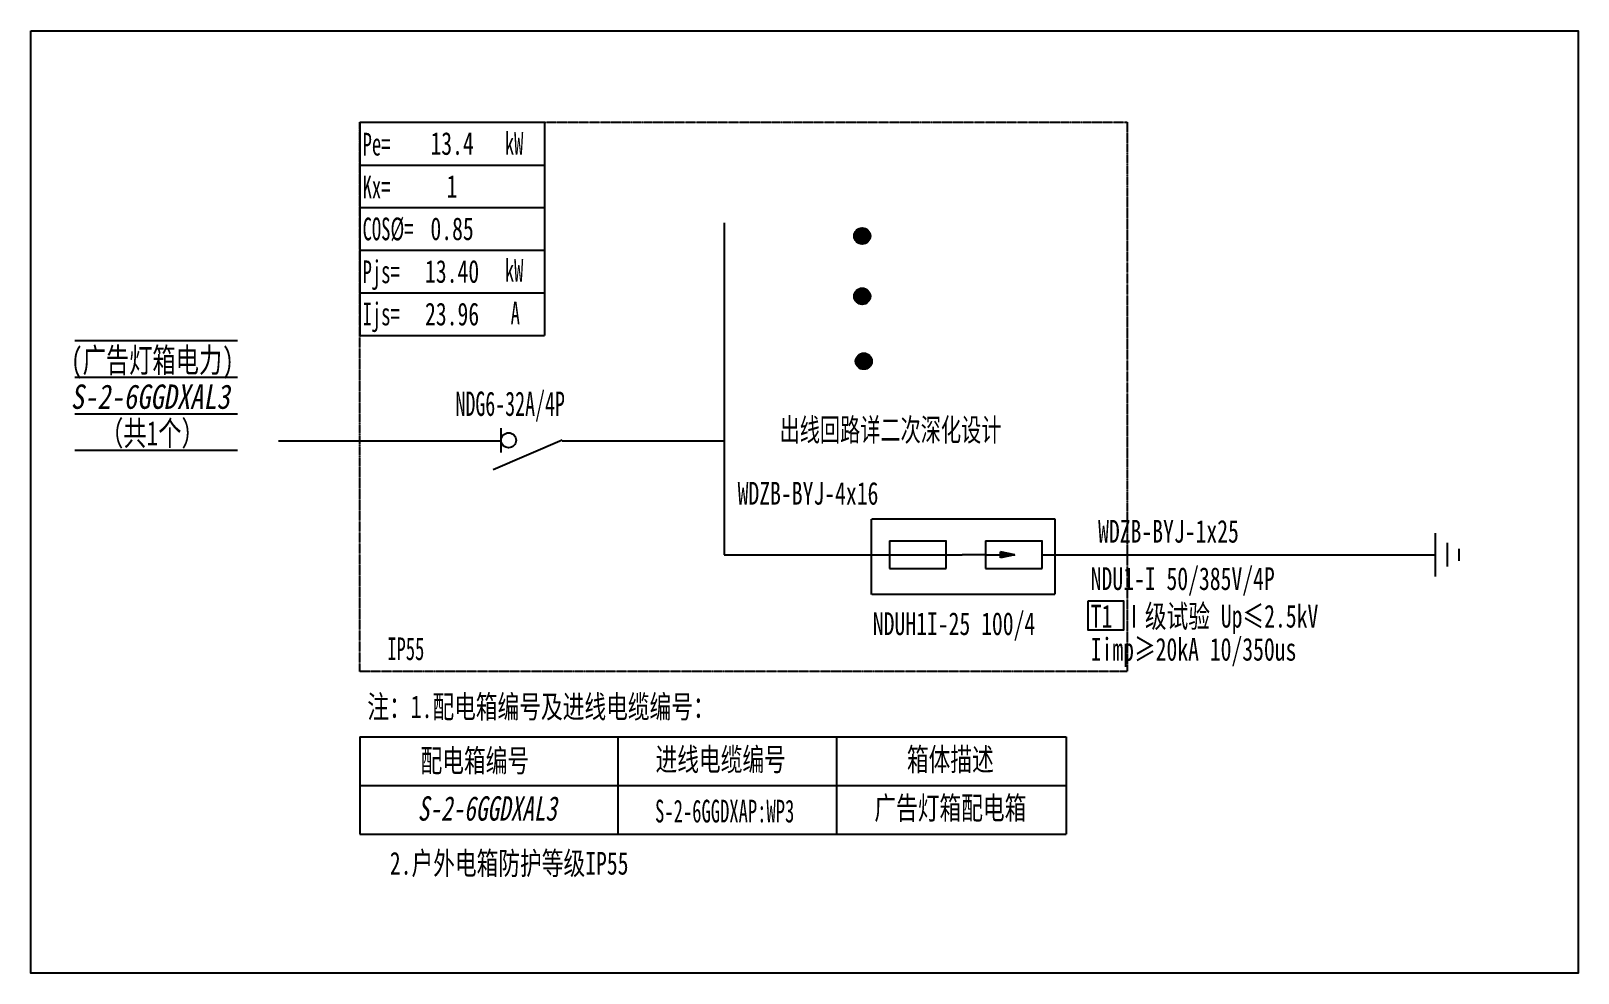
# Model space of a CAD drawing. Extents: x 323666 to 326128, y 356901 to 358400.
import ezdxf
from ezdxf.enums import TextEntityAlignment as Align

# ---------------------------------------------------------------- set-up
doc = ezdxf.new("R2010")
doc.units = 0
doc.header["$MEASUREMENT"] = 0
doc.linetypes.add('DASH', pattern=[0.35, 0.25, -0.1])
doc.linetypes.add('DASHED2', pattern=[0.375, 0.25, -0.125])
for name, color, linetype in [('D_E_Eqpm(强电设备)', 100, 'Continuous'), ('D_E_Eqpm（强电设备）', 100, 'Continuous'), ('D_E_Text(强电文字)', 51, 'Continuous'), ('D_E_Text（强电文字）', 51, 'Continuous'), ('D_E_Wire(强电线缆)', 10, 'Continuous'), ('D_E_Wire（强电线缆）', 10, 'Continuous'), ('D_T_TableDim（表格尺寸）', 255, 'Continuous'), ('E_E_Text（强电文字）', 51, 'Continuous'), ('E_E_Wire（强电线缆）', 10, 'Continuous'), ('E_T_TableDim（表格尺寸）', 255, 'Continuous'), ('系统图', 220, 'Continuous')]:
    doc.layers.add(name, color=color, linetype=linetype)
doc.styles.add('电气', font='', dxfattribs={"width": 0.7})
doc.styles.add('电气箱', font='simhei.ttf', dxfattribs={"width": 0.8, "oblique": 10})
doc.styles.get('电气').set_extended_font_data('SimSun')

msp = doc.modelspace()

# ---------------------------------------------------------------- linework, layer by layer
at = {"linetype": 'DASHED2', "elevation": 0}
msp.add_lwpolyline([(325003.6, 357623.5), (325295.6, 357623.5), (325295.6, 357503.2), (325003.6, 357503.2)], close=True, dxfattribs=at)
at = {"layer": 'D_E_Eqpm(强电设备)'}
for p, q in [((325032.1, 357588.5), (325123, 357588.5)), ((325032.1, 357588.5), (325032.1, 357544.5)), ((325122.7, 357544.5), (325122.7, 357588.5)), ((325184.8, 357588.5), (325275.6, 357588.5)), ((325184.8, 357588.5), (325184.8, 357544.5)), ((325275.4, 357544.5), (325275.4, 357588.5)), ((325184.8, 357566.5), (325148.1, 357566.5)), ((325184.8, 357566.5), (325231.9, 357566.5)), ((325231.9, 357566.5), (325209.1, 357571.2)), ((325209.1, 357561.8), (325209.1, 357571.2)), ((325231.9, 357566.5), (325209.1, 357561.8)), ((325032.1, 357544.5), (325122.7, 357544.5)), ((325184.8, 357544.5), (325275.4, 357544.5))]:
    msp.add_line(p, q, dxfattribs=at)
msp.add_solid([(325209.1, 357561.8), (325231.9, 357566.5), (325209.1, 357571.2)], dxfattribs=at)
at = {"layer": 'D_E_Eqpm（强电设备）'}
for p, q in [((324414.2, 357729.3), (324414.2, 357768.1)), ((324511.1, 357748.7), (324401.7, 357701.8))]:
    msp.add_line(p, q, dxfattribs=at)
msp.add_circle((324426.1, 357748.7), 11.9, dxfattribs=at)
at = {"layer": 'D_E_Text（强电文字）', "elevation": 0}
msp.add_lwpolyline([(325348.4, 357493.1), (325404.6, 357493.1), (325404.6, 357446.8), (325348.4, 357446.8)], close=True, dxfattribs=at)
at = {"layer": 'D_E_Wire(强电线缆)'}
msp.add_line((324060.2, 357747.6), (324414.2, 357747.6), dxfattribs=at)
at = {"layer": 'D_E_Wire（强电线缆）'}
for p, q in [((325901.2, 357532.1), (325901.2, 357601.1)), ((325920, 357547.7), (325920, 357585.4)), ((324768.9, 357566.5), (325148.1, 357566.5)), ((325275.4, 357566.5), (325901.2, 357566.5)), ((325938.8, 357557.1), (325938.8, 357576))]:
    msp.add_line(p, q, dxfattribs=at)
for centre in [(324988.9, 358073.7), (324988.9, 357977.9), (324991.3, 357874.5)]:
    msp.add_circle(centre, 12.9, dxfattribs=at)
at = {"layer": 'D_E_Wire（强电线缆）', "linetype": 'Continuous'}
for points in [[(324976.1, 358071.7), (324976, 358073.7), (324976.1, 358075.7)], [(324976.6, 358069.7), (324976.1, 358075.7), (324976.6, 358077.7)], [(324976.1, 358071.7), (324976.1, 358075.7), (324976.6, 358069.7)], [(324977.4, 358067.8), (324976.6, 358077.7), (324977.4, 358079.5)], [(324976.6, 358069.7), (324976.6, 358077.7), (324977.4, 358067.8)], [(324978.4, 358066.1), (324977.4, 358079.5), (324978.4, 358081.3)], [(324977.4, 358067.8), (324977.4, 358079.5), (324978.4, 358066.1)], [(324979.8, 358064.5), (324978.4, 358081.3), (324979.8, 358082.8)], [(324978.4, 358066.1), (324978.4, 358081.3), (324979.8, 358064.5)], [(324981.3, 358063.2), (324979.8, 358082.8), (324981.3, 358084.1)], [(324979.8, 358064.5), (324979.8, 358082.8), (324981.3, 358063.2)], [(324983, 358062.2), (324981.3, 358084.1), (324983, 358085.2)], [(324981.3, 358063.2), (324981.3, 358084.1), (324983, 358062.2)], [(324984.9, 358061.4), (324983, 358085.2), (324984.9, 358086)], [(324983, 358062.2), (324983, 358085.2), (324984.9, 358061.4)], [(324986.9, 358060.9), (324984.9, 358086), (324986.9, 358086.4)], [(324984.9, 358061.4), (324984.9, 358086), (324986.9, 358060.9)], [(324988.9, 358060.8), (324986.9, 358086.4), (324988.9, 358086.6)], [(324986.9, 358060.9), (324986.9, 358086.4), (324988.9, 358060.8)], [(324988.9, 358060.8), (324988.9, 358086.6), (324990.9, 358060.9)], [(324990.9, 358060.9), (324988.9, 358086.6), (324990.9, 358086.4)], [(324990.9, 358060.9), (324990.9, 358086.4), (324992.9, 358061.4)], [(324992.9, 358061.4), (324990.9, 358086.4), (324992.9, 358086)], [(324992.9, 358061.4), (324992.9, 358086), (324994.8, 358062.2)], [(324994.8, 358062.2), (324992.9, 358086), (324994.8, 358085.2)], [(324994.8, 358062.2), (324994.8, 358085.2), (324996.5, 358063.2)], [(324996.5, 358063.2), (324994.8, 358085.2), (324996.5, 358084.1)], [(324996.5, 358063.2), (324996.5, 358084.1), (324998, 358064.5)], [(324998, 358064.5), (324996.5, 358084.1), (324998, 358082.8)], [(324998, 358064.5), (324998, 358082.8), (324999.3, 358066.1)], [(324999.3, 358066.1), (324998, 358082.8), (324999.3, 358081.3)], [(324999.3, 358066.1), (324999.3, 358081.3), (325000.4, 358067.8)], [(325000.4, 358067.8), (324999.3, 358081.3), (325000.4, 358079.5)], [(325000.4, 358067.8), (325000.4, 358079.5), (325001.2, 358069.7)], [(325001.2, 358069.7), (325000.4, 358079.5), (325001.2, 358077.7)], [(325001.2, 358069.7), (325001.2, 358077.7), (325001.7, 358071.7)], [(325001.7, 358071.7), (325001.2, 358077.7), (325001.7, 358075.7)], [(325001.7, 358071.7), (325001.7, 358075.7), (325001.8, 358073.7)], [(324976.1, 357975.9), (324976, 357977.9), (324976.1, 357980)], [(324976.6, 357974), (324976.1, 357980), (324976.6, 357981.9)], [(324976.1, 357975.9), (324976.1, 357980), (324976.6, 357974)], [(324977.4, 357972.1), (324976.6, 357981.9), (324977.4, 357983.8)], [(324976.6, 357974), (324976.6, 357981.9), (324977.4, 357972.1)], [(324978.4, 357970.3), (324977.4, 357983.8), (324978.4, 357985.5)], [(324977.4, 357972.1), (324977.4, 357983.8), (324978.4, 357970.3)], [(324979.8, 357968.8), (324978.4, 357985.5), (324979.8, 357987.1)], [(324978.4, 357970.3), (324978.4, 357985.5), (324979.8, 357968.8)], [(324981.3, 357967.5), (324979.8, 357987.1), (324981.3, 357988.4)], [(324979.8, 357968.8), (324979.8, 357987.1), (324981.3, 357967.5)], [(324983, 357966.4), (324981.3, 357988.4), (324983, 357989.5)], [(324981.3, 357967.5), (324981.3, 357988.4), (324983, 357966.4)], [(324984.9, 357965.7), (324983, 357989.5), (324984.9, 357990.2)], [(324983, 357966.4), (324983, 357989.5), (324984.9, 357965.7)], [(324986.9, 357965.2), (324984.9, 357990.2), (324986.9, 357990.7)], [(324984.9, 357965.7), (324984.9, 357990.2), (324986.9, 357965.2)], [(324988.9, 357965), (324986.9, 357990.7), (324988.9, 357990.9)], [(324986.9, 357965.2), (324986.9, 357990.7), (324988.9, 357965)], [(324988.9, 357965), (324988.9, 357990.9), (324990.9, 357965.2)], [(324990.9, 357965.2), (324988.9, 357990.9), (324990.9, 357990.7)], [(324990.9, 357965.2), (324990.9, 357990.7), (324992.9, 357965.7)], [(324992.9, 357965.7), (324990.9, 357990.7), (324992.9, 357990.2)], [(324992.9, 357965.7), (324992.9, 357990.2), (324994.8, 357966.4)], [(324994.8, 357966.4), (324992.9, 357990.2), (324994.8, 357989.5)], [(324994.8, 357966.4), (324994.8, 357989.5), (324996.5, 357967.5)], [(324996.5, 357967.5), (324994.8, 357989.5), (324996.5, 357988.4)], [(324996.5, 357967.5), (324996.5, 357988.4), (324998, 357968.8)], [(324998, 357968.8), (324996.5, 357988.4), (324998, 357987.1)], [(324998, 357968.8), (324998, 357987.1), (324999.3, 357970.3)], [(324999.3, 357970.3), (324998, 357987.1), (324999.3, 357985.5)], [(324999.3, 357970.3), (324999.3, 357985.5), (325000.4, 357972.1)], [(325000.4, 357972.1), (324999.3, 357985.5), (325000.4, 357983.8)], [(325000.4, 357972.1), (325000.4, 357983.8), (325001.2, 357974)], [(325001.2, 357974), (325000.4, 357983.8), (325001.2, 357981.9)], [(325001.2, 357974), (325001.2, 357981.9), (325001.7, 357975.9)], [(325001.7, 357975.9), (325001.2, 357981.9), (325001.7, 357980)], [(325001.7, 357975.9), (325001.7, 357980), (325001.8, 357977.9)], [(324978.6, 357872.5), (324978.4, 357874.5), (324978.6, 357876.6)], [(324979, 357870.6), (324978.6, 357876.6), (324979, 357878.5)], [(324978.6, 357872.5), (324978.6, 357876.6), (324979, 357870.6)], [(324979.8, 357868.7), (324979, 357878.5), (324979.8, 357880.4)], [(324979, 357870.6), (324979, 357878.5), (324979.8, 357868.7)], [(324980.9, 357866.9), (324979.8, 357880.4), (324980.9, 357882.1)], [(324979.8, 357868.7), (324979.8, 357880.4), (324980.9, 357866.9)], [(324982.2, 357865.4), (324980.9, 357882.1), (324982.2, 357883.7)], [(324980.9, 357866.9), (324980.9, 357882.1), (324982.2, 357865.4)], [(324983.7, 357864.1), (324982.2, 357883.7), (324983.7, 357885)], [(324982.2, 357865.4), (324982.2, 357883.7), (324983.7, 357864.1)], [(324985.5, 357863), (324983.7, 357885), (324985.5, 357886.1)], [(324983.7, 357864.1), (324983.7, 357885), (324985.5, 357863)], [(324987.3, 357862.3), (324985.5, 357886.1), (324987.3, 357886.8)], [(324985.5, 357863), (324985.5, 357886.1), (324987.3, 357862.3)], [(324989.3, 357861.8), (324987.3, 357886.8), (324989.3, 357887.3)], [(324987.3, 357862.3), (324987.3, 357886.8), (324989.3, 357861.8)], [(324991.3, 357861.6), (324989.3, 357887.3), (324991.3, 357887.5)], [(324989.3, 357861.8), (324989.3, 357887.3), (324991.3, 357861.6)], [(324991.3, 357861.6), (324991.3, 357887.5), (324993.4, 357861.8)], [(324993.4, 357861.8), (324991.3, 357887.5), (324993.4, 357887.3)], [(324993.4, 357861.8), (324993.4, 357887.3), (324995.3, 357862.3)], [(324995.3, 357862.3), (324993.4, 357887.3), (324995.3, 357886.8)], [(324995.3, 357862.3), (324995.3, 357886.8), (324997.2, 357863)], [(324997.2, 357863), (324995.3, 357886.8), (324997.2, 357886.1)], [(324997.2, 357863), (324997.2, 357886.1), (324998.9, 357864.1)], [(324998.9, 357864.1), (324997.2, 357886.1), (324998.9, 357885)], [(324998.9, 357864.1), (324998.9, 357885), (325000.5, 357865.4)], [(325000.5, 357865.4), (324998.9, 357885), (325000.5, 357883.7)], [(325000.5, 357865.4), (325000.5, 357883.7), (325001.8, 357866.9)], [(325001.8, 357866.9), (325000.5, 357883.7), (325001.8, 357882.1)], [(325001.8, 357866.9), (325001.8, 357882.1), (325002.9, 357868.7)], [(325002.9, 357868.7), (325001.8, 357882.1), (325002.9, 357880.4)], [(325002.9, 357868.7), (325002.9, 357880.4), (325003.6, 357870.6)], [(325003.6, 357870.6), (325002.9, 357880.4), (325003.6, 357878.5)], [(325003.6, 357870.6), (325003.6, 357878.5), (325004.1, 357872.5)], [(325004.1, 357872.5), (325003.6, 357878.5), (325004.1, 357876.6)], [(325004.1, 357872.5), (325004.1, 357876.6), (325004.3, 357874.5)]]:
    msp.add_solid(points, dxfattribs=at)
at = {"layer": 'D_T_TableDim（表格尺寸）', "linetype": 'Continuous'}
for p, q in [((323736, 357907.2), (323994.5, 357907.2)), ((323736, 357849.1), (323994.5, 357849.1)), ((323736, 357790.9), (323994.5, 357790.9)), ((323736, 357732.8), (323994.5, 357732.8))]:
    msp.add_line(p, q, dxfattribs=at)
at = {"layer": 'D_T_TableDim（表格尺寸）', "ltscale": 3.5}
for p, q in [((324189.2, 357276.9), (325313.5, 357276.9)), ((324189.2, 357276.9), (324189.2, 357121.8)), ((324599.9, 357276.9), (324599.9, 357121.8)), ((324947.9, 357276.9), (324947.9, 357121.8)), ((325313.5, 357276.9), (325313.5, 357121.8)), ((324189.2, 357199.4), (325313.5, 357199.4)), ((324189.2, 357199.4), (325313.5, 357199.4)), ((324189.2, 357121.8), (325313.5, 357121.8))]:
    msp.add_line(p, q, dxfattribs=at)
at = {"layer": 'E_E_Text（强电文字）', "linetype": 'Continuous'}
for p, q in [((324189.2, 358254.6), (324483.2, 358254.6)), ((324189.2, 358254.6), (324189.2, 357915.3)), ((324483.2, 358254.6), (324483.2, 357915.3)), ((324189.2, 358186.7), (324483.2, 358186.7)), ((324189.2, 358118.9), (324483.2, 358118.9)), ((324189.2, 358051), (324483.2, 358051)), ((324189.2, 357983.2), (324483.2, 357983.2)), ((324189.2, 357915.3), (324483.2, 357915.3))]:
    msp.add_line(p, q, dxfattribs=at)
at = {"layer": 'E_E_Wire（强电线缆）'}
for p, q in [((324768.9, 358094.7), (324768.9, 357566.5)), ((324511.2, 357747.6), (324768.9, 357747.6))]:
    msp.add_line(p, q, dxfattribs=at)
at = {"layer": 'E_T_TableDim（表格尺寸）', "linetype": 'DASH', "ltscale": 2}
for p, q in [((324189.2, 357380.7), (324189.2, 358254.6)), ((324189.2, 358254.6), (325410.6, 358254.6)), ((325410.6, 358254.6), (325410.6, 357380.7)), ((325410.6, 357380.7), (324189.2, 357380.7))]:
    msp.add_line(p, q, dxfattribs=at)
at = {"layer": '系统图', "ltscale": 9973.992009}
msp.add_lwpolyline([(323666, 358400), (326128, 358400), (326128, 356901), (323666, 356901)], close=True, dxfattribs=at)

# ---------------------------------------------------------------- texts
at = {"layer": 'D_E_Text(强电文字)', "color": 1, "style": '电气', "width": 0.6}
msp.add_text('NDG6-32A/4P', height=38.775, dxfattribs=at).set_placement((324341.6, 357787.5))
at = {"layer": 'D_E_Text(强电文字)', "style": '电气', "width": 0.7}
for s, p in [('WDZB-BYJ-4x16', (324790.6, 357646.3)), ('WDZB-BYJ-1x25', (325364.2, 357585.8)), ('T1 Ⅰ级试验 Up≤2.5kV ', (325352.4, 357450.7)), ('Iimp≥20kA 10/350us', (325352.4, 357398.1))]:
    msp.add_text(s, height=36.19, dxfattribs=at).set_placement(p)
at = {"layer": 'D_E_Text(强电文字)', "color": 51, "true_color": 0xffff7f, "style": '电气', "width": 0.7}
msp.add_text('NDU1-I 50/385V/4P', height=36.19, dxfattribs=at).set_placement((325352.4, 357510.5))
at = {"layer": 'D_E_Text（强电文字）', "linetype": 'Continuous', "style": '电气', "width": 0.6}
for s, height, p in [('Pe=', 36.19, (324193.8, 358201.8)), ('kW', 36.19, (324420.1, 358203.1)), ('Kx=', 36.19, (324193.8, 358133.8)), ('COS%%C=', 36.19, (324193.8, 358066.9)), ('Pjs=', 36.19, (324193.8, 357998.7)), ('kW', 36.19, (324420.1, 358001)), ('Ijs=', 36.19, (324193.8, 357931.6)), ('A', 36.2, (324429.4, 357933.1))]:
    msp.add_text(s, height=height, dxfattribs=at).set_placement(p)
at = {"layer": 'D_E_Text（强电文字）', "style": '电气'}
for s, width, p in [('出线回路详二次深化设计', 0.65, (324857.4, 357747.3)), ('注：1.配电箱编号及进线电缆编号：', 0.7, (324201.3, 357306.7)), ('2.户外电箱防护等级IP55', 0.7, (324237.1, 357057.6))]:
    msp.add_text(s, height=36.19, dxfattribs=dict(at, width=width)).set_placement(p)
at = {"layer": 'D_E_Text（强电文字）', "color": 51, "true_color": 0xffff7f, "style": '电气', "width": 0.7}
msp.add_text('NDUH1I-25 100/4', height=36.19, dxfattribs=at).set_placement((325005.7, 357438.8))
at = {"layer": 'D_E_Text（强电文字）', "style": '电气'}
for s, width, p in [('IP55', 0.6, (324262.5, 357416.7)), ('配电箱编号', 0.7, (324372.4, 357239.8)), ('进线电缆编号', 0.7, (324763.6, 357241.7)), ('箱体描述', 0.7, (325129.1, 357241.7)), ('广告灯箱配电箱', 0.7, (325129.1, 357164.2)), ('S-2-6GGDXAP:WP3', 0.6, (324770, 357158.7))]:
    msp.add_text(s, height=36.19, dxfattribs=dict(at, width=width)).set_placement(p, align=Align.MIDDLE)
at = {"layer": 'D_E_Text（强电文字）', "style": '电气箱', "oblique": 10, "width": 0.7}
msp.add_text('S-2-6GGDXAL3', height=38.775, dxfattribs=at).set_placement((324392.2, 357162.9), align=Align.MIDDLE)
at = {"layer": 'E_E_Text（强电文字）', "linetype": 'Continuous', "style": '电气', "width": 0.7}
for s, p in [('(广告灯箱电力)', (323859.3, 357856.8)), ('（共1个）', (323859.3, 357740.5))]:
    msp.add_text(s, height=38.77, dxfattribs=at).set_placement(p, align=Align.CENTER)
at = {"layer": 'E_E_Text（强电文字）', "linetype": 'Continuous', "style": '电气箱', "oblique": 10, "width": 0.8}
msp.add_text('S-2-6GGDXAL3', height=38.775, dxfattribs=at).set_placement((323855.9, 357798.7), align=Align.CENTER)
at = {"layer": 'E_E_Text（强电文字）', "linetype": 'Continuous', "width": 294.024, "attachment_point": 5, "style": '电气'}
for s, insert, char_height in [('13.4', (324336.2, 358220.7), 36.19), ('1', (324336.2, 358152.8), 36.2), ('0.85', (324336.2, 358085), 36.19), ('{\\C256;13.40}', (324336.2, 358017.1), 36.19), ('{\\C256;23.96}', (324336.2, 357949.3), 36.19)]:
    msp.add_mtext(s, dxfattribs=dict(at, insert=insert, char_height=char_height))

doc.saveas('drawing.dxf')
